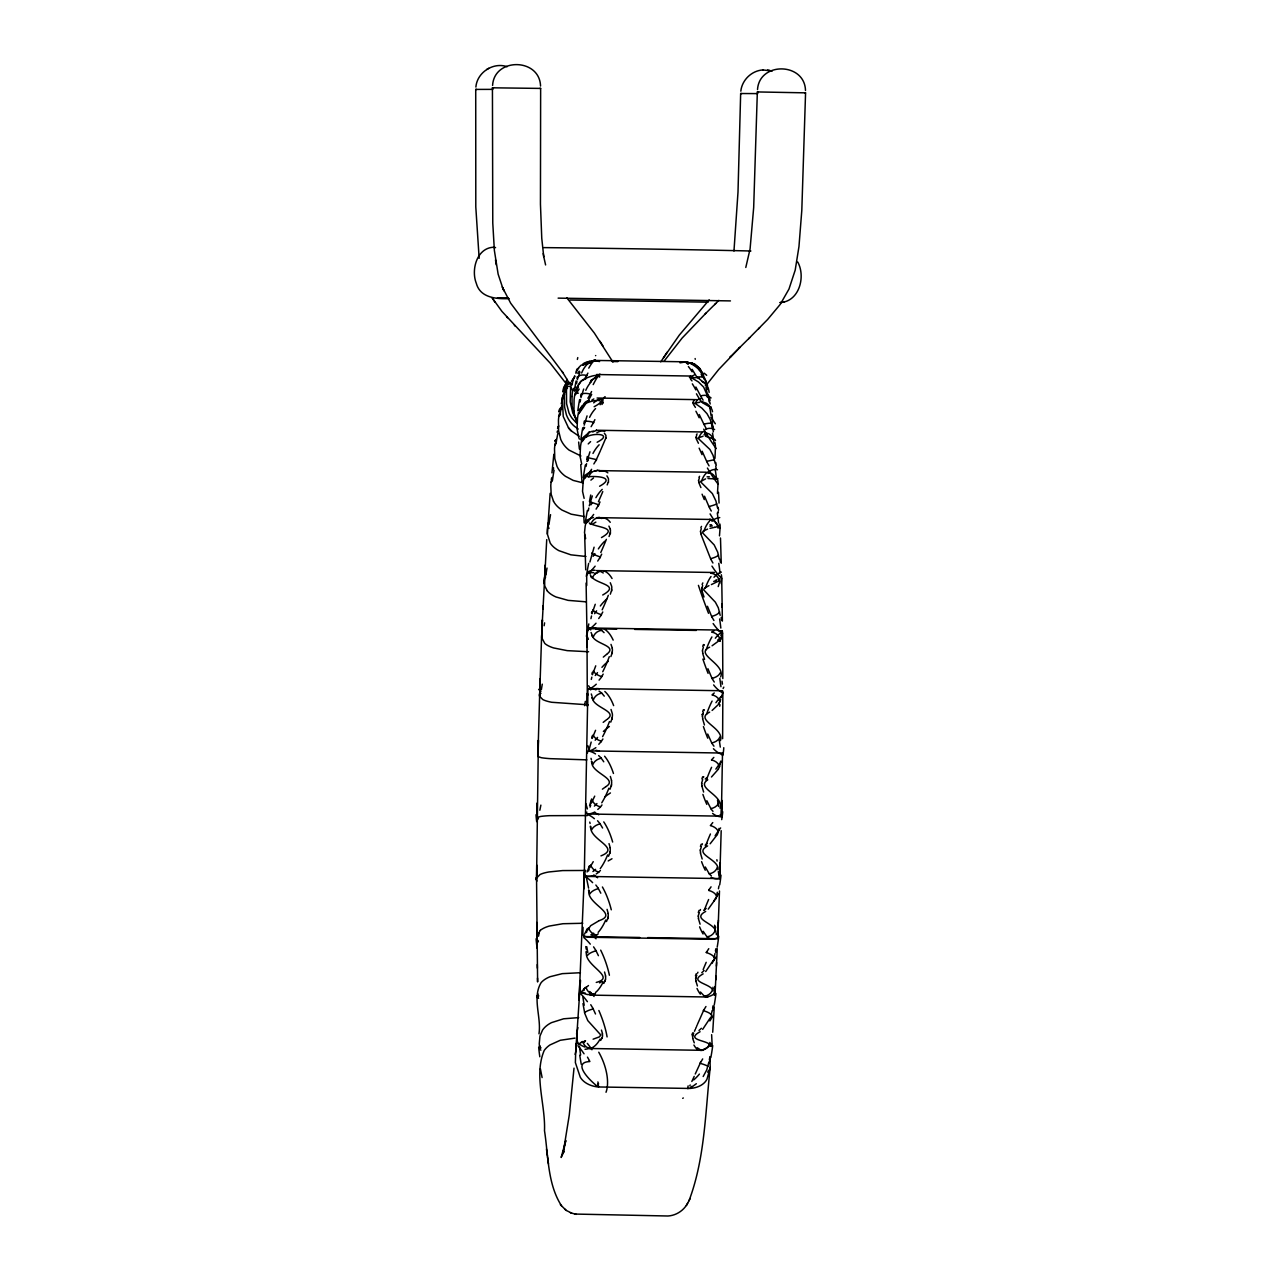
<?xml version="1.0" encoding="UTF-8"?>
<svg xmlns="http://www.w3.org/2000/svg" width="1280" height="1280" viewBox="0 0 1280 1280"><rect width="100%" height="100%" fill="white"/><g stroke="black" fill="none" stroke-linecap="round" stroke-linejoin="round"><path stroke-width="1.5" d="M544.208 581.008L544.832 586.144L547.312 590.912M589.104 688.592L722.528 690.752A87.84 21.056 0 0 1 722.848 691.952L722.624 738.704M492.848 89.376L475.728 89.408L475.792 206.912L479.152 258.32M721.568 815.568L721.728 800.288L721.52 815.808A87.84 6.272 1.2 0 1 721.184 816.16L587.744 814A86.368 6.16 1.2 0 1 586.544 813.504L585.84 812.784L586.928 812.144M543.248 253.552L543.744 256.8L541.76 238.256L540.448 204.192L540.64 88.416L492.432 87.808L492.768 223.024L494.368 250.416L498.128 274.128L502.672 287.824L510.688 303.216L562.896 372.688M586.832 759.856L550.176 758.656A27.952 2 1.2 0 1 541.28 757.696L538.08 756.624L538.384 740.288L536.56 879.088L537.6 981.952L537.52 978.048M587.52 752.944L587.52 751.424A86.368 7.36 0.6 0 1 588.736 750.88L722.176 753.04A87.84 7.488 0.6 0 1 722.496 753.472L721.376 815.216L720.176 814.608M757.776 93.6L740.656 93.52L738 192.096L733.968 251.04M748.64 338.704L767.616 319.488L780.24 304.368L788.976 289.056L795.2 270.128L798.96 246.592L801.808 210.32L805.568 92.848L757.344 91.936L753.68 207.488L750.08 248.944L745.792 267.472M719.984 877.072L720.288 862.528L719.936 877.44A87.84 19.872 1.8 0 1 719.584 878.576L586.144 876.416A86.368 19.536 1.8 0 1 584.96 874.88L584.304 872.608L585.424 870.56M721.184 830.672L719.84 875.536L718.656 873.712M647.712 937.6L717.408 938.72A87.84 32.976 2.4 0 0 717.792 936.848L719.488 890.96M541.728 638.144L542.4 619.904L541.648 637.52L544.8 643.472A27.952 10.496 2.4 0 0 553.584 647.936L567.2 650.64L588.592 651.744M714.72 995.136A87.84 45.28 3.1 0 0 715.136 992.576L717.248 948.688M717.856 936.224L717.424 932.464M542.224 623.152L546.736 539.6M544.32 583.6L545.184 565.072L544.96 569.408M715.216 991.712L714.848 986.544M718.272 922.912L717.728 933.696L718.432 920.24M542.864 609.28L543.056 605.76M715.728 979.952L715.936 976.144M716.416 966.08L716.608 962.56M575.904 1048.688L580.528 980.384M585.92 556.48L570.912 554.832L558.848 550.64A27.952 17.968 4 0 1 550.224 543.12L547.36 534.016L550.144 493.36M572.016 396.496L572.112 406.272L573.84 414.256A27.952 27.568 -21.6 0 0 576.704 420.016M714.272 1006.768L712.72 1032.24M575.952 1043.504L575.376 1062.608L580.256 1077.168A20.992 14.72 4.5 0 0 597.312 1086.88A12.64 8.864 4.5 0 0 599.12 1086.976L689.008 1088.432A12.512 8.976 4.8 0 0 690.784 1088.368A20.976 14.704 4.5 0 0 706.96 1079.216L710.208 1067.552L709.936 1056.592M712.368 428.336L712.416 419.04A87.84 81.232 -7.9 0 0 711.968 414.416M710.208 1067.552C705.296 1112.064 704.992 1158.496 688.976 1200.8M574.016 1068.128L569.296 1114.896L563.2 1152.816L565.824 1140.48L561.152 1157.488L563.904 1151.552L562.816 1153.584M551.952 472.864L553.84 454.288M588.256 704.832L551.632 702.272A27.952 6.32 1.8 0 1 542.768 699.536L539.632 696.304L540.112 678.784L537.904 756.144M714.96 458.368L715.472 447.008A87.84 75.072 -5 0 0 715.056 442.736M475.888 87.056C477.056 72.432 493.28 61.856 507.12 66.704M492.592 85.44C494.192 57.312 539.648 57.872 540.544 86.048M740.832 91.168C741.952 80.016 751.728 70.608 762.928 69.936M757.52 89.568C759.312 61.44 804.768 62.304 805.488 90.48M575.12 1054.416L576.336 1049.472M583.328 429.856L583.808 427.216M580.128 402.016L580.576 399.568M715.84 948.816L715.44 950.992M586.064 466.432L586.576 463.664M713.04 1005.824L712.624 1008.096M576.544 383.616L576.976 381.392M717.456 493.504L718.064 483.344A87.84 67.056 -3.3 0 0 717.68 479.536M586.976 461.488L589.952 451.808M588.272 510.848L588.816 508.032M717.312 892.24L716.528 896.064A8.784 4.672 16.9 0 0 708.688 890.432A26.864 21.44 65.9 0 1 709.04 889.536M709.792 1057.456L709.36 1059.744M584.192 425.152L587.056 415.888M719.056 828.384L718.32 831.952A32.896 25.984 18.4 0 1 717.312 834.48M714.976 953.504L714.16 957.488A8.784 3.504 16.2 0 0 706.352 952.624M589.248 505.792L592.32 495.936M580.944 397.664L583.712 389.04M712.128 1010.656L711.264 1014.72A8.784 2.256 16 0 0 703.504 1010.72L697.472 1024.288M589.904 562.016L594.096 547.184M553.264 469.552L553.6 467.888M720.192 763.52L720.672 761.136M720.144 763.744L719.504 766.736A32.896 22.656 15.1 0 1 718.24 768.784M708.832 1062.304L706.72 1069.968L703.168 1076.528M577.312 379.712L579.984 371.952M702.608 715.184L703.344 712.528M591.984 613.76L595.248 604.272M590.928 618.656L591.52 615.968M701.968 587.872L702.656 585.568M557.152 432.336L557.456 431.008M720.672 699.216L720.016 702.016A8.784 7.424 24.5 0 0 712.016 694.944A26.864 15.904 42.3 0 1 712.448 694.48L714.272 692.976M612.368 651.856L612.128 652.816M611.744 589.648L611.504 590.576M612.304 717.328L612.064 718.32M719.472 535.856L720.144 527.168A87.84 57.408 -2.2 0 0 719.792 523.904M721.184 583.552L721.664 577.392A87.84 46.336 -1.3 0 0 721.328 574.752M721.04 697.552L721.28 696.512M700.528 849.504L701.328 846.752M610.448 532.272L610.224 533.12M611.568 784.48L611.312 785.472M592.4 674.768L595.744 665.824M591.84 677.12L591.296 679.408M561.248 403.824L561.872 401.344M698.528 915.168L699.36 912.464M558.256 427.616L558.704 425.84M610.16 851.648L609.888 852.624M720.384 637.568L719.872 639.376A8.784 8 31.5 0 0 711.808 632.176A26.864 13.152 38.1 0 1 712.304 631.904M592.144 738.48L595.568 730.304M695.936 977.664L696.8 975.088M608.128 917.184L607.84 918.112M720.848 635.744L722.24 630.832L718.256 630.768M591.184 742.064L588.992 749.968M565.408 384.672L566.048 382.432M564.432 388.272L564.8 387.088M562.384 399.44L563.84 394.832M591.312 803.12L594.72 796.128M692.832 1035.456L693.712 1033.072M605.504 979.456L605.232 980.32M611.92 653.536L610.88 656.592M611.312 591.264L610.304 594.192M611.84 719.056L610.768 722.144M590.72 805.072L590.064 807.12M719.664 578.64L719.072 580.368A8.784 8.4 45.5 0 0 710.928 573.2M611.088 786.208L609.984 789.264M610.032 533.76L609.056 536.512M702.672 779.552L701.904 782.288A9.728 9.232 89.9 0 0 701.584 783.472M609.664 853.344L608.528 856.272M703.344 647.328L702.624 649.84A9.728 8.752 47 0 0 702.352 650.944M608.112 482.448L607.168 484.928M589.712 867.744L593.232 861.68M703.36 777.6L703.712 776.64M702.032 844.768L702.4 843.792M607.616 918.784L606.448 921.536M704.016 710.656L704.352 709.744M589.168 869.232L588.496 870.96M700.08 910.496L700.448 909.52M605.616 438.576L600.736 449.936M703.984 645.584L704.32 644.752M710.24 1017.92L702.672 1029.36M565.088 386.256L566.416 383.6M573.072 379.664L574.736 375.728M577.936 1027.648L576.64 1033.52L577.104 1039.968A86.368 55.52 4 0 0 578.16 1044.272A47.888 9.36 -76.8 0 0 580.72 1042.544M697.536 973.184L697.92 972.24M713.152 960.56L705.712 971.536M701.296 528.752L700.624 530.8A9.728 7.408 29.1 0 0 700.4 531.696M604.976 980.944L603.808 983.44M602.096 1037.728L602.384 1036.96A8.992 6.944 29.2 0 0 602.288 1033.808M715.552 898.912L708.224 909.168M697.104 1025.152L696.544 1026.448M600.432 450.656L596.368 459.568L587.76 457.664M696.176 1027.312L695.616 1028.608M694.464 1031.28L695.248 1029.472M587.568 930.096L590.736 925.648L598.88 920.816M689.792 1085.824L690.192 1084.976M695.264 1073.984L700.176 1063.312A8.784 0.944 16.1 0 1 707.936 1066.336M694.208 1076.368L691.84 1081.488M717.392 834.512L710.16 843.776M602.576 403.264L601.984 404.496M718.208 525.328L717.68 526.384A8.784 8.576 74.5 0 0 709.424 519.488M600.016 501.968L598.64 504.784L590.064 501.84M699.312 478.288L698.672 480.016A9.728 6.432 24.5 0 0 698.448 480.784M594.896 419.648L593.568 422.352A8.784 2.112 16 0 0 584.928 421.552M586.96 931.456L586.416 932.544M601.84 1038.272L600.64 1040.464M565.616 385.072L565.664 384.976A8.784 7.344 23.9 0 1 566.464 383.408M601.712 554.144L600.304 556.896A8.784 1.84 17.6 0 1 591.792 552.976M591.584 391.536L590.288 394.08A8.784 3.36 16.2 0 0 581.632 394.4M583.056 927.376L582.832 934.048A86.368 32.432 2.4 0 0 583.984 936.56L639.744 937.472M575.888 373.344L576.8 371.68M718.592 768.944L711.472 776.992M577.408 387.024L578.08 385.824M602.784 612L601.344 614.64A8.784 3.104 18.9 0 1 592.88 609.824M593.088 423.28L591.104 426.688M595.888 460.512L593.856 463.936M700.656 1062.368L702.688 1058.928M575.024 1214.064L667.936 1216C676.112 1215.552 683.904 1210.48 687.632 1203.2M587.904 373.104L586.64 375.44A8.784 4.544 16.8 0 0 577.968 376.848M703.968 1009.792L705.952 1006.512M686.4 1205.52L690.192 1198.512M598.144 505.728L596.08 509.12M589.84 394.96L587.872 398.24M603.184 674.112L601.728 676.56A26.592 22.992 61.4 0 1 601.296 677.424L599.072 680.128M706.816 951.744L708.768 948.672M721.184 639.136L722.576 632.768A87.84 34.112 -0.6 0 0 722.24 630.832M585.264 988.272L588.48 985.536M599.808 557.808L597.712 561.072M586.192 376.256L584.256 379.328M696.736 435.408L696.112 436.784A9.728 5.312 21.4 0 0 695.92 437.408M709.152 889.632L711.056 886.848M719.136 703.808L712.112 710.448M600.848 615.504L598.72 618.544M602.928 738.96L601.44 741.168A26.592 21.696 50.5 0 1 600.96 741.904M722.08 695.12L722.896 692.352M660.72 361.84L679.328 335.088L709.2 299.856M663.408 357.84L667.232 352.112M584.352 989.776L583.664 990.736M578.64 384.976C580.352 376.656 609.712 370.8 590.704 380.496M576.416 422.88L572.208 418.4A27.632 27.456 38.3 0 1 568.992 412.88L566.576 403.744L566.464 390.608A86.368 85.888 37.5 0 1 567.328 383.984L568.88 381.824M601.984 804.944L600.496 806.848A8.784 6.288 27.5 0 1 592.24 800.144M663.984 361.296L682.112 338.08L706.064 313.056M580.912 407.68L581.584 406.88M706.944 384.288L718.656 369.552L740.016 347.232L729.936 357.344L731.008 356.288M600.928 741.872L598.768 744.272M693.648 401.184L693.04 402.176A9.728 4.048 19.2 0 0 692.88 402.64M719.008 640.72L712.08 645.776M581.824 1042.576L585.328 1040.8M712.768 822.576L710.88 824.976A26.864 20.096 55.8 0 0 710.352 825.6A8.784 5.744 18.3 0 1 718.32 831.952M600.416 870.432L598.912 872A8.784 7.072 33.2 0 1 590.72 864.96M714.72 304.512L718.864 300.368M758.56 328.8L759.584 327.792M704.992 314.112L715.76 303.472M738.96 348.288L749.696 337.664M582.208 406.32C586.24 399.936 612.56 396.96 594.144 406.72M716.144 478.448L715.632 478.928A8.784 8.56 -65.3 0 0 707.296 472.368M601.472 537.568C619.536 527.344 596.528 527.712 589.92 523.264M713.84 757.408L711.984 759.392A26.864 18.224 48.1 0 0 711.504 759.936M599.6 486.24C615.952 477.312 597.424 475.952 588.416 476.688M540.304 930.4L537.056 935.808L536.784 922.448M602.72 594.992C621.12 584.688 596.816 584.48 591.376 576.592M721.456 754.72L722.544 753.616M597.136 442.256C613.808 433.68 593.568 432.544 586.288 437.008A8.784 8.032 54.5 0 1 594.336 431.2L596.992 430.384M603.296 657.104L607.056 653.984M598.24 933.824L596.736 935.008A8.784 7.664 42.2 0 1 588.608 927.808M703.136 973.888C687.36 982.496 711.568 983.312 713.2 990.992M700.08 1031.728C685.088 1040.016 706.048 1040.048 710.048 1044.736M705.68 911.424C690.4 919.568 715.792 922.944 715.856 932.208M603.184 722.368L606.592 719.696M696.352 1083.712L692.288 1086.736M707.648 845.904C692.176 854.24 719.696 859.008 718 869.856M597.792 809.44L599.968 807.456A26.592 19.888 42.9 0 0 600.512 806.864M607.456 653.68C617.68 645.296 593.056 643.968 592.208 635.04M718.224 581.248L711.376 584.592M607.184 719.248C618.976 711.152 591.632 707.392 592.384 697.184M707.792 779.808C694.736 788.128 724.208 795.008 719.968 808.096M602.4 789.168L605.824 786.704M606.032 786.56C618.88 778.576 589.968 772.8 591.904 761.488M712.224 631.84L714.032 630.848M586.88 364.24L593.856 360.8L585.616 362.432M709.648 712.128C693.536 720.032 724.768 727.808 720.432 740.608M584 437.616L584.688 437.248A38.224 9.344 87.9 0 1 585.232 437.088L586.112 437.024M591.936 400.016L593.84 398.944M600.96 855.872C621.76 847.76 588.8 839.776 590.768 826.368M680 362.848L686.224 361.824L593.52 360.4M582.976 363.84L584.704 362.88M596.192 873.984L598.384 872.464A26.592 17.6 37.8 0 0 598.88 871.968M486.704 69.488L488.736 68.304M596.192 935.344L594 936.352M709.632 647.184C693.84 654.4 725.824 663.84 720.688 676.896M595.504 993.552L594 994.32A8.784 8.08 56.4 0 1 585.952 987.136M599.36 920.576C619.488 913.696 585.664 903.632 589.008 890.224M592.72 431.968L593.808 431.456M596.592 1085.68C590.24 1080.752 571.296 1062.272 589.888 1061.536A26.592 23.248 71.7 0 0 589.28 1060.672M708.944 585.664L704.496 588.144L703.648 589.856L715.376 602.192L718.32 607.792L720.192 615.328M494.704 247.232C477.152 246.912 470.784 269.456 476.304 283.312C480.24 298.064 496.672 299.072 509.216 298.64M596.256 982.432C617.44 977.008 582.544 965.04 586.688 951.488M711.344 573.024L713.152 572.576M707.584 529.104L703.328 530.976L702.336 532.608L714.176 544.912L717.712 552.208L719.216 559.104M594.288 471.264L596.48 470.688M593.472 994.512L591.28 994.992M779.904 302.544C799.152 301.968 805.952 276.768 797.728 262.016M716.8 526.832L714.656 527.328M592.304 1048.16L590.784 1048.464A8.784 8.272 78.2 0 1 582.8 1041.488M593.104 1039.184L599.344 1036.896L600.816 1035.008L587.808 1020.64L584.752 1013.376L582.976 1003.584M710 528.368L714.464 527.36M705.584 478.88L700.384 481.616L712.368 493.584L715.952 501.024L717.536 507.936M567.008 383.184L570.528 382.864M497.392 297.968L507.904 297.776M780.448 302.512L784.048 302M805.52 92.864L804.64 92.864M703.12 1050.336L588.08 1048.464M708 478.528L715.52 478.944M596.416 517.696L598.608 517.664M703.024 436.256L697.808 438.032L709.952 449.488L713.072 455.424L715.28 463.632M685.616 361.968L694.432 364.08M574.928 1038.128L560.24 1040.288L549.968 1044.944A27.632 19.632 -2.7 0 0 544.224 1050.432C533.6 1075.36 545.6 1104.48 544.496 1130.72C548.416 1155.728 547.36 1183.92 561.552 1205.856M714.464 459.712L706.656 461.344L702.16 451.232M590.256 1048.512L589.36 1048.544M709.84 519.456L711.616 519.568M762.88 69.936L772.192 71.04M540.608 88.416L539.728 88.432M578.688 1017.616L563.616 1018.8L551.44 1022.656A27.952 18.256 -2.2 0 0 542.576 1030.032L539.984 1035.984L539.264 1043.568A86.368 56.448 -2.2 0 0 539.68 1047.936M706.16 472.208L597.008 470.592A8.784 8.272 75.4 0 0 588.88 476.912M580.448 972.72L562.256 973.648L550.048 976.72A27.952 14.736 -1.3 0 0 541.136 982.64C531.92 997.696 541.568 1017.36 538.976 1033.824M582.752 923.264L562.896 923.728L549.216 926.08A27.952 10.848 -0.6 0 0 540.288 930.384M558.128 298.128L730.448 300.912M708.112 302.176L569.92 300.016M585.648 870.464L562.656 870.576L548.96 871.952A27.952 6.704 0 0 0 540.016 874.56L536.784 877.888L536.736 865.04L536.576 879.488A86.368 20.704 0 0 0 536.944 881.088M587.536 815.552L549.28 815.68A27.952 2.384 0.6 0 0 540.352 816.512L537.28 817.52L537.248 802.896L536.928 818.224A86.368 7.36 0.6 0 0 537.296 818.8M612.016 361.504L617.904 361.6M596.512 374.528L691.824 376.064M567.328 383.984L570.672 384.048M578.4 393.168L575.072 393.104A86.368 83.952 -14.2 0 0 574.08 399.584L573.92 412.416L576.832 422.784M597.088 398.032L697.088 399.648M598.08 430.272L701.824 431.952M597.696 517.632L710.56 519.456M596.304 570.592L714.496 572.496M593.872 572.688L587.888 572.592A86.368 45.552 -1.3 0 0 586.688 576.096L586.736 585.472M594 628.048L718.016 630.048M616.688 629.12L588.816 628.672A86.368 33.552 -0.6 0 0 587.584 631.248L586.896 635.744L588.384 639.328M634.624 629.408L696.352 630.416M589.152 937.264L713.168 939.264M585.28 993.056L581.296 992.992A86.368 44.528 3.1 0 1 580.192 989.52L579.84 982.704L579.056 1000.256L584.464 871.888L584.016 888.784L587.872 690.176A86.368 20.704 0 0 1 589.104 688.592M589.632 995.104L707.824 997.008M493.456 87.84L492.432 87.808M598.528 470.464L599.648 470.56M758.384 91.968L757.424 91.936M586.272 601.856L568.128 600.368L556.016 596.976A27.952 14.4 3.1 0 1 547.296 590.912M593.744 360.416L595.328 360.48A8.992 1.584 -19.1 0 1 594.656 361.28M476.768 89.488L475.808 89.424M741.68 93.616L740.656 93.52M767.504 70.016L769.904 70.416M699.936 402.24L694.752 403.152L701.952 408.192L707.024 413.712L710.192 419.456L712.48 427.28M705.424 436.256L712.176 438.384M494.608 247.52L493.632 247.408L495.568 247.648M584.416 516.528L571.2 514.192L562.016 510.08A27.952 21.072 5.1 0 1 553.488 501.264M594.416 360.48L599.568 361.552M597.936 570.72L600.112 571.216M583.248 482.944L573.184 480.4L565.44 476.288A27.952 23.68 6.7 0 1 557.024 466.416L554.8 458.592L554.512 448.736A86.368 73.184 6.7 0 1 555.184 443.104M713.312 439.12L713.536 439.168A38.56 4.656 -86 0 1 713.84 439.168M696.416 377.712L691.216 377.616L698.512 382L703.632 387.104L709.232 399.792M587.296 476.192L586.688 476.112A47.888 10.816 82.4 0 0 584.432 478.272M713.12 439.088L713.072 439.072A8.784 8.336 -39.9 0 0 704.624 432.992L705.616 433.616M686.768 361.888C695.072 364.752 703.872 372.08 705.6 381.84M702.336 402.64L709.088 406.544M560.368 1204.64L566.144 1210.384L571.6 1213.072M570.384 1212.752L576.256 1214.384M707.712 472.48L709.488 473.136M597.696 374.736L599.2 375.504M580.944 456L569.056 450.096A27.952 25.696 9.4 0 1 560.736 439.392L558.608 430.912L558.448 420.224A86.368 79.408 9.4 0 1 559.168 414.096M598.832 629.008L600.992 630.048A26.592 14.784 -34.2 0 1 601.6 630.32L604.08 632.672M698.8 378.464L705.568 384.064M704.848 996.368L706.48 996.864A44.176 20.24 -73.6 0 0 714.768 993.52M601.76 518.48L599.136 517.712A8.784 8.288 -78.6 0 0 590.928 524.416M709.216 938.24L707.424 937.136A26.944 13.536 -38.7 0 1 706.976 936.816L703.152 931.28M694.256 364L691.216 362.816A12.704 5.488 31.4 0 1 692.576 363.536M692.576 363.456L699.696 368.784L703.328 375.408M579.04 436.192L571.6 431.152A28.08 27.264 13.7 0 1 568.48 427.776L563.232 416.48L562.464 400.688A86.368 83.68 15.3 0 1 563.264 394.24M599.072 691.136L601.216 692.688A26.592 17.44 -37.7 0 1 601.76 693.136L604.256 696.144M578.24 429.072L574.592 426.416A27.952 27.52 21.7 0 1 566.448 414.96L564.576 406.992L564.368 395.808A81.52 80.272 21.7 0 1 564.768 391.536A4.192 4.128 21.7 0 1 567.504 388.176M705.92 433.808L706.816 434.448M601.232 399.216L602.72 400.624A8.992 4.08 -20.1 0 1 602.608 402.4M686.192 362.752L688.144 364.4M603.248 572.976L600.64 571.424A8.784 8.096 -56.2 0 0 592.368 578.336M711.392 875.872L709.616 874.272A26.944 16.16 -43.2 0 1 709.216 873.76L705.296 866.976M598.64 755.584L600.752 757.6A26.592 19.68 -43 0 1 601.248 758.208L603.76 761.792M712.992 811.328L711.2 809.248A26.944 18.368 -49.3 0 1 710.848 808.576L706.832 800.688M564.944 1209.168L566.144 1210.384M597.552 820.752L599.648 823.2A26.592 21.456 -50.6 0 1 600.096 823.936M495.04 302.336L492.176 297.856L501.904 311.36L550.32 363.28L565.168 382.384M604.336 433.2L605.808 435.2A8.992 5.2 -21.6 0 1 605.728 437.472M588.192 694.784L587.264 693.328L587.344 706.208L586.992 636.368M506.544 316.704L507.488 317.728M514.32 325.136L515.312 326.208M697.248 1047.744L701.072 1050.256A8.784 8.576 -69.3 0 0 709.504 1043.52M690.512 379.104L691.984 380.912M595.856 885.04L597.92 887.84M713.968 746.176L712.16 743.68A26.944 20.096 -57.4 0 1 711.824 742.88M566.72 297.68L594.336 333.04L612.944 362.048M590.208 574.768L590.848 575.712M593.568 946.864L595.584 949.952M714.272 682.032L712.448 679.168M606.912 475.856L608.352 478.416A8.992 6.192 -24 0 1 608.288 481.136M700.448 992.032L704.288 996.096A8.784 8.368 -41.9 0 0 712.656 989.184M692.128 369.312L696.928 377.216A8.784 4.256 -19 0 1 704.672 378.896M707.376 393.552L708.496 395.264A87.84 85.392 -14.2 0 1 708.992 400.128L709.088 401.76M590.752 1004.704L592.736 1008.016M710.432 408.464L709.904 407.696A8.784 7.904 -27.9 0 0 702.144 402.272M599.888 341.104L602.912 345.856M713.936 620.464L712.08 617.312M694.288 405.568L693.216 403.776M694.464 405.872L695.424 407.424M703.088 400.16L701.072 396.768M562.144 371.504L568 381.056M587.472 1057.136L589.424 1060.576M712.928 562.992L711.04 559.616M706.304 428.608L704.32 425.088M711.296 511.04L709.376 507.536M709.072 465.872L707.12 462.32M608.912 526.112L610.32 529.168M695.872 386.992L700.576 395.872A8.784 3.072 -17 0 1 708.336 396.448M602.592 828.016L600.144 823.904A8.784 5.44 -22 0 0 591.616 829.904M698.432 443.264L696.272 438.864M553.504 501.264L551.168 494.304L550.784 485.536A86.368 65.152 5.1 0 1 551.392 480.512M591.072 632.496L591.696 633.84M699.248 414.528L703.856 424.144A8.784 1.808 -15.7 0 1 711.632 423.6M600.8 893.184L598.4 888.64A8.784 4.384 -19.2 0 0 589.824 894.016M610.288 582.752L611.648 586.224A8.992 7.728 -34.3 0 1 611.568 589.648M694.272 1042.832L692.656 1038.352M700.896 487.568L698.784 482.528M598.416 955.68L596.064 950.832A8.784 3.216 -17.2 0 0 587.456 955.44M502.672 287.824L503.968 290.816L502.288 286.96M595.504 1013.984L593.216 1008.944A8.784 1.952 -15.8 0 0 584.56 1012.672M610.992 644.384L612.32 648.192M704.528 496.192L708.928 506.56A8.784 0.832 -14.3 0 0 716.768 503.888M697.424 985.952L695.792 980.848M707.712 734.048L711.728 742.944A8.784 5.648 -16.3 0 0 719.824 736.992M584.128 498.352L582.544 491.328L583.104 482.448A86.368 65.936 -3.3 0 1 584.256 477.376M707.92 668.72L712.016 678.352A8.784 4.576 -15 0 0 720.032 673.024M707.44 606.288L711.632 616.416A8.784 3.392 -14.3 0 0 719.584 611.872M611.024 709.472L612.288 713.52A8.992 8.512 -63.6 0 1 612.176 717.312M704 596.976L702.016 591.04M700.096 924.176L698.4 918.576M591.28 693.984L591.888 695.712M597.872 1081.936L598.576 1084M581.68 464.064L580.048 456.192L580.528 446.272A86.368 73.808 -5 0 1 581.632 440.576M585.632 538.64L584.512 532.624L585.184 526.096A86.368 56.448 -2.2 0 1 586.368 521.744M610.352 776.432L611.584 780.608M704.56 659.408L702.64 653.232M702.176 859.008L700.432 853.04M706.928 387.072L706.4 385.68A8.784 7.28 -21.7 0 0 702 381.472M704.432 724.976L702.576 718.72M703.632 792.048L701.84 785.872M601.456 1030.096L602.544 1033.808M609.024 843.6L610.224 847.824M607.072 909.344L608.224 913.488M604.528 972.016L605.648 976M542.096 1077.568L540.384 1068.768M591.008 758.32L591.424 759.76M707.232 388.064L707.488 389.072M545.6 264.944L543.664 256.32M700.72 533.664L710.592 558.688A8.784 2.128 -14.1 0 0 718.496 555.024M706.144 383.776L706.608 385.6M703.104 375.52L700.128 368.896L694.592 364.176L699.472 368.08L702.56 373.552A8.784 6.48 -18.2 0 0 699.376 370.432M589.76 822.096L590.096 823.488M716.432 934.704L716.176 933.6M709.76 401.984L710.192 404M703.952 377.808L704.304 379.568M586.144 876.416L588.592 888.128M712.976 429.664L713.392 431.824M711.632 1034.672L712.048 1043.232A87.84 56.464 4 0 1 711.584 1046.432M581.232 1064.288L579.728 1055.216M718.32 871.568L719.584 878.576M585.776 946.576L586.272 949.28M715.744 466.128L716.144 468.4M718.128 511.376L718.352 512.816M495.472 259.872L496.24 264.864M546.464 1149.056L547.424 1156.016M547.504 1156.832L548.48 1163.952M578.656 442.048L579.376 449.072M573.776 410.88L573.92 412.416M580.736 464.656L582 482.208M547.36 534.016L547.328 529.696A86.368 55.52 4 0 1 547.888 525.408M718.528 492.288L719.072 503.072M583.136 501.632L584.128 522.8M720.48 538.016L721.248 563.264M584.656 534.72L585.728 569.84M562.224 407.2L562.272 408.8M722.112 603.664L722.384 621.088M587.216 647.216L586.112 583.056M537.28 964.544L537.36 968.176M722.176 607.296L721.712 578.272M722.608 633.424L722.816 678.56M536.848 925.232L536.848 938.416A86.368 33.552 -0.6 0 0 537.216 941.008M564.768 391.552A398.144 24.992 -89.1 0 1 572.608 390.8A4.192 4.144 -21.6 0 1 576.864 387.2M572 396.496A79.856 78.8 -21.6 0 1 572.624 390.8M707.184 394.384A81.52 80.448 -21.6 0 1 707.344 397.248M576.8 419.28A27.616 27.488 -46.2 0 1 572.672 412.528L570.192 401.808L570.56 388.56A87.84 87.44 -40.3 0 1 571.296 383.616A23.456 1.264 5 0 1 569.312 382.912M715.344 423.776A44.176 4.512 57.9 0 1 710.816 417.12M700.896 401.408A44.176 4.512 57.9 0 1 696.432 393.792M709.44 405.648A48.256 12.704 86.2 0 1 711.008 415.408M711.232 408.32A48.256 7.568 -81.8 0 1 712.544 411.728M707.808 396.016A44.176 17.728 75.5 0 1 711.056 397.936M701.36 396.72A26.944 17.04 47.1 0 1 700.88 395.824M707.2 384.144A32.896 15.152 7.7 0 1 707.472 385.792M706.976 385.952A38.56 4.944 -89.4 0 1 707.296 386.736M707.84 386.928A48.256 8.384 -83.8 0 1 709.152 392.352M703.952 373.088A44.176 15.792 71.4 0 1 706.688 375.328M705.952 387.44A48.256 13.184 88.1 0 1 707.616 396.656M709.52 398.304A38.608 8.432 84.3 0 1 710.096 400.576M696.704 377.12A30.208 21.136 -55 0 1 699.008 378.128M575.136 390.944A44.928 10.384 -55.7 0 1 578.432 387.04M575.52 394.704A47.888 13.072 87.8 0 1 577.664 388.368M574.4 391.008A47.888 8.912 -87.6 0 1 576.112 380.992M579.184 389.104A44.928 8.08 -54.4 0 1 575.936 393.744M580.608 396.112A38.24 3.504 -82.5 0 1 581.04 394.08M577.808 410.72A47.888 8.576 -85.4 0 1 579.632 399.568M586.256 402.88A44.928 11.936 -55.6 0 1 579.056 413.328M578.608 410.272A44.928 14.032 -57.3 0 1 585.024 403.856M578.912 413.744A47.888 12.56 85.8 0 1 581.088 408.704M578.544 412.256A86.368 79.872 -7.9 0 0 577.488 418.416L577.088 429.152L578.8 437.664A27.952 25.84 -7.9 0 0 579.376 439.12M578.032 385.184A38.224 9.6 -88.6 0 1 578.608 384.416M579.68 383.648A8.784 6.992 32.5 0 1 585.648 379.216M585.792 390.32A31.104 26.448 86.3 0 1 591.504 381.536M692.336 383.856A36.384 8.4 70.5 0 1 695.824 389.92M690.432 378.256A8.64 2.192 21.7 0 1 689.744 377.44M689.424 377.328A9.728 2.688 17.6 0 1 689.664 377.072L690.112 376.464A33.488 9.68 68.8 0 1 690.736 376.384M691.456 377.904A36.368 10.432 80.5 0 1 694.144 375.072M590.064 382.368A36.4 12.56 -69.6 0 1 597.312 376.288M599.376 375.456A8.992 2.864 -19.4 0 1 598.976 376.768M599.792 376.672A22.848 4.08 -38 0 1 599.664 376.944M593.184 384.608A36.32 4.368 -68.7 0 1 599.904 374.048M590.56 394.128A26.592 19.168 -39.1 0 1 590.096 395.024M591.68 394.448A43.504 4.32 -59.4 0 1 588.24 400.656M716.176 448.592A44.176 8.176 59.6 0 1 703.728 429.168M712.528 433.136A48.256 11.984 84.4 0 1 714.016 443.216M714.16 439.328A48.256 6.496 -79.9 0 1 715.504 440.592M705.6 429.456A44.176 19.168 80.1 0 1 714.624 429.568M704.576 425.008A26.944 19.072 53.9 0 1 704.112 424.064M710.976 406.752A32.896 10.432 7.8 0 1 710.912 407.84M710.464 407.888A38.56 4.88 -87.7 0 1 710.784 408.256M712.848 425.888A38.608 7.68 83 0 1 713.392 428.432M700.496 401.232A30.208 18.96 -48.1 0 1 702.816 401.904M583.888 423.44A38.24 2.752 -81.2 0 1 584.368 421.024M580.784 439.792A47.888 7.952 -83.2 0 1 582.752 427.776M589.104 431.84A44.928 15.552 -57.4 0 1 581.984 441.776A47.888 11.792 84 0 1 584.096 438.208M581.696 438.832A44.928 17.392 -59.6 0 1 588.464 433.248M581.568 406.48A38.224 9.568 89.7 0 1 582.128 406.08M583.184 405.648A8.784 7.6 40.9 0 1 589.216 400.512M589.6 417.36A31.104 26.32 -78.7 0 1 595.552 408.544M695.92 411.232A36.384 6.4 69.3 0 1 699.168 417.76M693.696 403.856A8.64 3.392 23.5 0 1 693.136 402.72M693.488 400.752A33.488 11.44 72.1 0 1 694.112 400.352M695.312 403.328A36.368 11.264 83.8 0 1 700.752 398.64M593.664 402.864A36.4 14.224 -72.4 0 1 601.312 398.928M603.168 402.624A22.848 6.768 -38.9 0 1 603.008 403.008M600.112 404.736A36.32 2.336 -67.4 0 1 605.152 396.752M593.792 422.432A26.592 21.152 -45.8 0 1 593.312 423.36M584.624 427.504A43.504 0.896 -58.3 0 1 584.208 428.176M718.272 484.336A44.176 11.568 61.9 0 1 707.424 468.064M715.168 469.232A48.256 11.04 82.8 0 1 716.56 479.376A48.256 5.184 -78.2 0 1 717.904 478.464M709.168 471.616A44.176 20.064 85 0 1 717.52 469.744M707.344 462.208A26.944 20.608 62.8 0 1 706.88 461.248M713.232 438.576A32.896 5.472 8.1 0 1 712.432 438.944M715.728 462.496A38.608 6.8 81.9 0 1 716.24 465.248M703.936 434.768A30.208 16.304 -42.8 0 1 706.272 435.088M588.224 443.936A43.504 15.808 -58.6 0 1 590.592 441.632M596.304 429.952A26.592 1.52 -29.7 0 1 596.672 429.808M586.72 459.504A38.24 1.888 -80.1 0 1 587.312 456.464M583.28 477.6A47.888 7.072 -81.2 0 1 585.36 464.992M591.616 469.312A44.928 18.848 -60.1 0 1 584.496 478.592M584.32 475.904A44.928 20.384 -62.8 0 1 591.472 471.392M592.976 453.44A31.104 25.504 -65.1 0 1 599.136 444.784M699.136 448.16A36.384 4.288 68.7 0 1 702.016 454.64M696.624 438.912A8.64 4.496 25.9 0 1 696.176 437.488M696.464 434.672A33.488 12.848 76.1 0 1 697.104 433.936M698.672 438.016A36.368 11.76 87.4 0 1 704.528 431.232M596.864 432.784A36.4 15.568 -75.7 0 1 604.848 431.392M606.144 437.936A22.848 9.312 -40.5 0 1 605.968 438.416M596.56 459.648A26.592 22.624 -55.5 0 1 596.08 460.592M588.464 459.792A43.504 2.624 -57.9 0 1 587.664 461.056M720.144 527.984A44.176 14.624 65 0 1 710.08 513.888M717.28 513.008A48.256 9.904 81.4 0 1 718.592 523.024M718.048 528.16A48.256 3.68 -76.9 0 1 719.568 524.992M711.952 521.264A44.176 20.416 -89.8 0 1 719.76 517.632M709.568 507.408A26.944 21.616 73.8 0 1 709.12 506.448M716.08 479.2A38.56 4.24 -84.4 0 1 716.416 478.72M718.096 507.28A38.608 5.808 80.9 0 1 718.592 510.176M707.056 476.848A30.208 13.232 -38.9 0 1 709.392 476.816M590.896 480.128A43.504 18.848 -61.5 0 1 593.504 478.048M597.168 470.208A26.592 5.088 -29.8 0 1 597.664 470.144M589.44 501.536A38.24 0.896 -79.2 0 1 590.736 495.008M585.152 523.36A47.888 5.936 -79.5 0 1 587.392 510.432M593.664 514.432A44.928 21.728 -63.6 0 1 586.544 522.88M586.432 520.56A44.928 22.944 -66.7 0 1 593.504 517.52M586.432 522.112A47.888 9.648 81.1 0 1 588.624 521.552M587.312 476.368A38.224 8.96 86.3 0 1 587.856 476.672M595.904 497.664A31.104 24.064 -54.2 0 1 602.192 489.376M702.08 494.192A36.384 2.128 68.5 0 1 704.288 499.584M699.088 482.544A8.64 5.472 29.3 0 1 698.704 480.848M698.944 477.36A33.488 13.904 80.5 0 1 699.6 476.304M701.472 481.152A36.368 11.92 -88.9 0 1 707.296 472.4M708.304 473.072A26.864 3.184 31.4 0 1 708.768 473.232M599.6 471.408A36.4 16.592 -79.5 0 1 607.84 472.864M608.608 481.76A22.848 11.664 -43.1 0 1 608.432 482.336M602.784 491.616A36.32 2.016 -66.2 0 1 598.432 501.712M598.8 504.864A26.592 23.568 -69 0 1 598.304 505.808M592.304 502.704A43.504 6.128 -58.1 0 1 590.912 504.864M721.536 578.16A44.176 17.264 68.7 0 1 711.952 566.096M718.784 563.36A48.256 8.592 80.2 0 1 720.032 573.008M718.224 586.592A48.256 2 -75.8 0 1 719.776 581.6M714 577.248A44.176 20.208 -84.5 0 1 721.344 572.096M711.216 559.504A26.944 22.08 86.7 0 1 710.768 558.576M711.536 524.768A32.896 4.704 9.2 0 1 709.936 524.784M718.064 526.896A38.56 3.664 -82.9 0 1 718.4 526.032M719.92 559.264A38.608 4.736 80.3 0 1 720.4 562.256M710 526.304A30.208 9.792 -36 0 1 712.352 525.936M593.056 523.824A43.504 21.488 -65.1 0 1 595.872 522.128M598.944 517.392A26.592 8.528 -30.4 0 1 599.44 517.472M586.304 576.304A47.888 4.592 -77.9 0 1 588.656 563.376M595.136 566.16A44.928 24.128 -67.9 0 1 588.016 573.584M587.952 571.744A44.928 24.976 -71.5 0 1 594.96 570.192M587.824 572.224A47.888 8.32 79.9 0 1 590 573.264M589.392 523.216A38.224 8.416 84.8 0 1 589.92 523.872M598.352 548.928A31.104 21.984 -45.9 0 1 604.736 541.216M700.976 533.664A8.64 6.32 34.2 0 1 700.64 531.76M700.848 527.712A33.488 14.576 85.2 0 1 701.52 526.384M703.696 531.664A36.368 11.744 -85.3 0 1 709.488 521.216M709.776 519.776A26.864 6.72 32.8 0 1 710.224 519.76M601.808 517.792A36.4 17.264 -83.6 0 1 610.256 522.304M610.272 529.184A8.992 7.04 -27.9 0 1 610.256 532.272M610.496 533.056A22.848 13.728 -46.9 0 1 610.304 533.712M606.352 539.344A36.32 4.224 -66.3 0 1 600.784 552.496M600.448 556.992A26.592 23.952 -86.1 0 1 599.936 557.904M594.912 553.648A43.504 9.536 -59 0 1 593.152 556.288M722.352 633.568A44.176 19.424 73.2 0 1 713.136 623.552M719.648 618.976A48.256 7.136 79.3 0 1 720.832 628.064M715.328 638.224A44.176 19.456 -79.5 0 1 722.224 631.84M712.224 617.2A26.944 21.984 -79.9 0 1 711.792 616.304M716.992 579.728A32.896 9.68 10.1 0 1 715.52 580.304M719.408 581.248A38.56 2.944 -81.5 0 1 719.76 580.032M721.184 617.424A38.608 3.6 79.9 0 1 721.648 620.448M713.712 581.408A30.208 6.096 -34 0 1 715.92 580.832M594.672 573.984A43.504 23.648 -69.7 0 1 597.664 572.784M600.304 571.056A26.592 11.792 -31.8 0 1 600.816 571.28M591.824 611.552A38.24 1.264 -78.2 0 1 591.504 613.04M586.4 636.336A47.888 3.056 -76.6 0 1 588.816 623.936M596.016 623.216A44.928 26 -73.1 0 1 588.896 629.472M588.848 628.144A44.928 26.464 -77 0 1 595.792 628.112M588.576 627.312A47.888 6.848 79.1 0 1 590.72 629.92M590.864 576.528A38.224 7.712 83.4 0 1 591.392 577.488M600.336 605.968A31.104 19.36 -39.8 0 1 606.736 598.992M708.528 613.312A36.384 2.144 69.6 0 1 698.432 585.36M702.24 591.024A8.64 7.008 41.4 0 1 701.968 588.928M701.712 588.88A9.728 8.176 36 0 1 701.888 587.84M702.144 584.496A33.488 14.848 -89.8 0 1 702.816 582.912M705.28 588.32A36.368 11.216 -81.7 0 1 711.024 576.528M711.088 573.328A26.864 10.064 35 0 1 711.536 573.168M603.424 570.816A36.4 17.552 -87.9 0 1 612.048 578.512M611.76 590.56A22.848 15.488 -52.1 0 1 611.568 591.248M608.304 595.312A36.32 6.384 -67 0 1 602.16 609.808M601.456 614.72A26.592 23.76 76.3 0 1 600.944 615.584M596.608 610.832A43.504 12.768 -60.5 0 1 594.576 613.68M722.576 692.784A44.176 21.04 78.2 0 1 713.616 684.928M719.792 678.336A48.256 5.584 78.7 0 1 720.944 686.688M723.12 688.528A48.256 1.648 -74.6 0 1 723.824 687.168M715.936 702.704A44.176 18.144 -74.8 0 1 722.4 695.44M712.56 679.072A26.944 21.312 -67.6 0 1 712.144 678.256M718.96 639.072A32.896 14.4 11.3 0 1 717.632 640.176M720.016 641.184A38.56 2.096 -80.4 0 1 720.368 639.712M722 681.152A38.608 2.432 79.8 0 1 722.432 684.128M719.984 640.88A30.208 2.224 -32.7 0 1 719.632 641.232M595.696 629.36A43.504 25.28 -75 0 1 598.864 628.8M593.168 637.328A8.784 7.712 -41.3 0 1 601.52 630.384M601.728 676.56A8.784 4.288 20.9 0 1 593.328 670.976M592.336 672.272A38.24 2.416 -78 0 1 591.936 673.984M584.656 705.664A47.888 1.376 -75.7 0 1 585.344 701.36M596.272 684.208A44.928 27.28 -79 0 1 589.152 689.168M589.104 688.416A44.928 27.344 -83.1 0 1 595.984 689.856M588.608 685.792A47.888 5.28 78.5 0 1 590.704 689.92M591.712 634.976A38.224 6.88 82.2 0 1 592.208 636.24M601.936 667.328A31.104 16.224 -35.3 0 1 608.256 661.28M708.08 673.36A36.384 4.16 70.9 0 1 702.896 659.088M702.848 653.216A8.64 7.52 52 0 1 702.608 650.976M702.752 646.32A33.488 14.704 -84.8 0 1 703.456 644.528M706.24 649.712A36.368 10.352 -78.4 0 1 711.904 636.96M604.448 629.184A36.4 17.456 87.7 0 1 613.168 640.112M612.224 648.208A8.992 8.224 -45.1 0 1 612.208 651.824M612.352 652.832A22.848 16.896 -59.1 0 1 612.144 653.568M609.296 656.672A36.32 8.432 -68.2 0 1 602.752 671.744M597.472 672.624A43.504 15.744 -62.7 0 1 595.248 675.52M722.192 754.352A44.176 22.08 83.7 0 1 713.424 748.72M719.168 739.632A48.256 3.968 78.4 0 1 720.288 747.104M723.76 747.696A48.256 3.552 -74.5 0 1 723.296 752.576M715.856 769.12A44.176 16.336 -70.5 0 1 721.856 761.328M719.632 701.872A32.896 18.752 12.9 0 1 718.4 703.488M719.68 706.288A38.56 1.136 -79.4 0 1 720 704.736M722.928 752.864A38.608 1.28 79.9 0 1 723.184 754.976M703.12 713.744A30.208 1.744 -32.1 0 1 701.856 714.56M596.112 688.608A43.504 26.336 -80.9 0 1 599.44 688.768M593.312 699.968A8.784 7.12 -32 0 1 601.728 693.168M601.44 741.168A8.784 5.36 23.6 0 1 593.104 734.944M592.144 736A38.24 3.552 -78.2 0 1 591.696 737.744M595.856 747.664A44.928 27.952 -85.4 0 1 588.768 751.216M588.72 751.04A44.928 27.616 -89.5 0 1 595.504 753.92M587.792 745.664A47.888 3.664 78.3 0 1 589.824 751.136M591.904 697.136A38.224 5.936 81.3 0 1 592.368 698.624M603.376 731.456A31.104 12.672 -32 0 1 609.392 726.496M707.744 738.176A36.384 6 72.7 0 1 703.424 726.592M702.768 718.688A8.64 7.84 67.7 0 1 702.576 716.368M702.32 716.336A9.728 9.104 64.6 0 1 702.496 715.152M702.672 711.648A33.488 14.144 -80 0 1 703.408 709.68M706.544 714.304A36.368 9.2 -75.4 0 1 712.096 701.072M604.832 691.488A36.4 16.992 83.4 0 1 613.648 705.616M612.272 718.368A22.848 17.888 -68 0 1 612.048 719.12M609.472 721.552A36.32 10.32 -69.8 0 1 602.608 736.624M597.552 737.408A43.504 18.4 -65.6 0 1 595.168 740.208M721.184 816.752A44.176 22.528 89.6 0 1 712.576 813.392M717.504 800.144A48.256 2.32 78.4 0 1 718.576 806.48M722.72 811.728A48.256 5.44 -74.7 0 1 721.712 819.632M715.12 835.808A44.176 14.08 -66.9 0 1 720.624 827.936M718.944 802.176A8.784 6.576 -18.5 0 1 710.784 808.64M711.552 759.984A8.784 6.656 20.6 0 1 719.504 766.736M707.2 777.52A30.208 5.68 -32.1 0 1 705.232 778.944M595.92 750.288A43.504 26.816 -87.3 0 1 599.408 751.264M592.784 764.688A8.784 6.368 -26.1 0 1 601.264 758.208M591.264 801.04A38.24 4.656 -78.6 0 1 590.784 802.704M591.6 798.944A47.888 2.256 -74.7 0 1 589.584 805.488M594.816 812A44.928 27.984 88 0 1 587.744 814.08M587.696 814.496A44.928 27.264 84.1 0 1 594.384 818.72M585.68 803.376A47.888 2.016 78.3 0 1 587.392 808.912M591.424 761.456A38.224 4.912 80.6 0 1 591.856 763.136M605.088 796.656A31.104 8.784 -29.7 0 1 610.432 792.944M706.8 804.368A36.384 7.664 74.9 0 1 702.896 794.4M702.016 785.824A8.64 7.968 88.3 0 1 701.872 783.488M701.904 778.88A33.488 13.2 -75.5 0 1 702.656 776.8M706.256 780.416A36.368 7.76 -72.7 0 1 711.6 767.296M604.592 756.24A36.4 16.144 79.5 0 1 613.456 773.472M611.456 780.64A8.992 8.608 89.1 0 1 611.456 784.448M611.504 785.536A22.848 18.48 -78.9 0 1 611.28 786.288M608.896 788.208A36.32 12 -72 0 1 601.776 802.784M596.928 803.536A43.504 20.64 -69.3 0 1 594.384 806.096M719.584 878.416A44.176 22.368 -84.6 0 1 711.104 877.344M721.008 875.152A48.256 7.264 -75.3 0 1 719.696 884.896M713.808 901.12A44.176 11.408 -63.8 0 1 718.688 893.648M717.424 867.008A8.784 7.36 -22.2 0 1 709.2 873.776M721.936 815.296A38.56 1.024 -78.3 0 1 721.584 817.392M717.104 861.088A38.608 0.944 81 0 1 716.864 859.728M707.376 843.424A30.208 9.504 -32.9 0 1 705.2 845.168M595.152 812.912A43.504 26.672 86.3 0 1 598.784 814.768M589.744 865.728A38.24 5.712 -79.2 0 1 589.232 867.216M589.392 865.856A47.888 4.128 -74.7 0 1 587.072 871.984M593.152 875.648A44.928 27.392 81.6 0 1 586.144 876.208M586.064 877.2A44.928 26.304 78.1 0 1 592.624 882.656M590.288 826.352A38.224 3.808 80.1 0 1 590.704 828.16M608.192 860.96A31.104 4.656 -28.2 0 1 611.984 858.752M705.248 870.208A36.384 9.072 77.5 0 1 701.584 861.648M700.592 852.992A8.64 7.888 -70.4 0 1 700.48 850.688M700.208 850.672A9.728 9.12 -64.4 0 1 700.4 849.472M700.432 846.4A33.488 11.888 -71.4 0 1 701.2 844.24M705.456 846.336A36.368 6.08 -70.5 0 1 710.432 833.984M603.76 821.904A36.4 14.96 75.9 0 1 612.656 842.048M610.064 847.856A8.992 8.48 62.7 0 1 610.064 851.616M610.064 852.704A22.848 18.64 89.1 0 1 609.824 853.424M607.632 854.928A36.32 13.456 -74.7 0 1 600.272 868.576M595.6 869.344A43.504 22.448 -73.6 0 1 592.928 871.536M717.424 937.824A44.176 21.6 -78.9 0 1 709.056 938.976M714.56 925.216A48.256 0.864 79.2 0 1 715.04 927.984M718.736 936.256A48.256 8.976 -76.3 0 1 717.184 947.2M712.016 963.376A44.176 8.384 -61.4 0 1 716.064 956.896M715.312 929.856A8.784 7.968 -28.9 0 1 707.024 936.784M716.832 896.176A32.896 28.656 23.6 0 1 715.712 898.976M718.944 885.968A38.56 2.176 -78.1 0 1 718.448 888.768M715.648 927.84A38.608 1.952 81.9 0 1 715.36 926.352M706.176 908.4A30.208 13.12 -34.4 0 1 703.904 910.352M593.808 874.944A43.504 25.936 80.1 0 1 597.632 877.76M597.84 887.904A26.592 22.736 -61.3 0 1 598.32 888.704M587.616 928.432A38.24 6.688 -80.1 0 1 587.104 929.696M586.912 929.296A47.888 5.952 -75.1 0 1 584.464 934.208M590.896 937.024A44.928 26.176 75.6 0 1 583.968 936.08M583.84 937.616A44.928 24.752 72.7 0 1 590.288 944.144M587.808 952.496A47.888 1.152 79.3 0 1 586.752 946.688M588.544 890.208A38.224 2.688 79.9 0 1 588.912 892.048M703.072 933.984A36.384 10.208 80.5 0 1 699.6 926.848M698.544 918.528A8.64 7.616 -53.4 0 1 698.48 916.304M698.192 916.304A9.728 8.784 -46.1 0 1 698.384 915.152M698.288 912.56A33.488 10.24 -67.9 0 1 699.072 910.384M704.304 910.144A36.368 4.192 -68.7 0 1 708.624 899.52M602.416 886.992A36.4 13.456 72.8 0 1 611.28 909.808M608.032 913.52A8.992 8.16 45.3 0 1 608.048 917.152M608 918.192A22.848 18.352 77.4 0 1 607.76 918.88M605.712 920.032A36.32 14.608 -77.8 0 1 598.16 932.352M596.64 934.928A26.592 14.896 34.3 0 1 596.096 935.248M593.648 933.184A43.504 23.744 -78.5 0 1 590.832 934.912M714.192 992.432A48.256 2.352 80.1 0 1 714.16 995.056M715.952 993.52A48.256 10.544 -77.5 0 1 714.208 1005.216M709.872 1020.96A44.176 5.104 -59.6 0 1 712.8 1016.192M704.56 996.432A26.944 10.56 -35.3 0 1 704.16 996.192M714.608 957.648A32.896 30.64 32.8 0 1 713.472 960.704M716.24 949.376A38.56 3.312 -78.2 0 1 715.712 952.256M713.232 988.528A38.608 2.832 83 0 1 712.944 987.232M704.128 970.56A30.208 16.432 -36.8 0 1 701.776 972.656M591.984 934.944A43.504 24.624 74.4 0 1 596.016 938.8M595.488 950.032A26.592 23.472 -75.6 0 1 595.968 950.912M584.944 987.6A38.24 7.552 -81.2 0 1 584.416 988.608M584.032 988.592A47.888 7.712 -75.8 0 1 581.504 991.936M581.264 992.224A44.928 24.384 70.3 0 0 588.128 994.64A43.504 24.528 -83.9 0 0 591.12 993.472M581.104 994.256A44.928 22.64 68 0 1 587.408 1001.68M584.192 1005.2A47.888 2.608 80.2 0 1 582.912 997.28M586.208 951.424A38.224 1.536 80 0 1 586.512 953.136M599.6 982.912A31.104 3.904 -26.9 0 1 602.064 981.488M700.368 994.16A36.384 11.04 83.8 0 1 697.024 988.48M695.92 980.816A8.64 7.152 -41.7 0 1 695.888 978.736M695.584 978.752A9.728 8.224 -34.8 0 1 695.792 977.648M695.456 975.824A33.488 8.288 -64.9 0 1 696.272 973.696M703.152 969.6A36.368 2.16 -67.4 0 1 706.192 962.32M706.208 952.512A26.864 22.224 78.4 0 1 706.688 951.632M600.688 950.144A36.4 11.68 70.2 0 1 609.408 975.248M605.424 976.016A8.992 7.648 35.2 0 1 605.456 979.44M605.36 980.416A22.848 17.648 67 0 1 605.104 981.04M603.2 981.92A36.32 15.472 -81.3 0 1 595.472 992.528M593.824 994.16A26.592 11.856 32.1 0 1 593.28 994.336M711.664 1044.128A44.176 18.32 -68.9 0 1 703.504 1049.36M711.104 1043.824A48.256 3.696 81.2 0 1 710.688 1046.336M712.72 1045.584A48.256 11.92 -79.1 0 1 710.816 1057.616M707.648 1072.176A44.176 1.648 -58.5 0 1 708.832 1070.272M701.184 1050.544A26.944 7.296 -33 0 1 700.8 1050.448M711.824 1014.896A32.896 31.84 51.9 0 1 710.72 1018.128M713.216 1007.616A38.56 4.448 -78.5 0 1 712.656 1010.496M710.224 1043.392A38.608 3.6 84.3 0 1 709.92 1042.416M701.408 1028.288A30.208 19.376 -40.5 0 1 699.008 1030.464M589.776 991.488A43.504 22.752 69.4 0 1 594.048 996.496M592.608 1008.096A26.592 23.648 87.8 0 1 593.072 1009.024M581.792 1041.776A38.24 8.288 -82.5 0 1 581.248 1042.464M584.88 1047.056A44.928 22.032 65.9 0 1 578.128 1043.264M577.888 1045.712A44.928 20.032 64.2 0 1 584.048 1053.808M580.64 1054.96A47.888 3.936 81.4 0 1 579.36 1046.128M584.208 1042.48A31.104 8.128 -27.2 0 1 585.536 1040.736M697.184 1049.216A36.384 11.552 87.3 0 1 693.92 1045.04M692.768 1038.32A8.64 6.512 -33.8 0 1 692.8 1036.432M692.464 1036.464A9.728 7.472 -27.6 0 1 692.672 1035.456M691.904 1034.88A33.488 6.096 -62.6 0 1 692.72 1032.832M703.328 1010.608A26.864 22.464 -87.6 0 1 703.808 1009.68M598.864 1010.496A36.4 9.664 68.2 0 1 607.088 1036.928M602.208 1037.808A22.848 16.512 58.6 0 1 601.952 1038.368M600.16 1039.024A36.32 16 -85.1 0 1 592.288 1047.632M590.464 1048.208A26.592 8.544 30.7 0 1 589.92 1048.224M588.096 1048.72A43.504 24.768 -89.5 0 1 585.04 1049.28M540.896 1050.16A44.928 18.272 69.9 0 1 539.824 1049.392M540.544 1048.08A47.888 3.776 -79.4 0 1 540.096 1045.92M539.824 1056.784A47.888 11.76 81.1 0 1 538.672 1047.184M539.728 1046.48A44.928 17.104 66.9 0 1 540.864 1047.872M537.264 997.696A47.888 10.416 79.5 0 1 537.072 995.648M538.208 995.856A44.928 19.504 71.2 0 1 538.576 996.224M538.576 998.288A44.928 20.32 74.6 0 1 538.224 998.112M538.512 995.888A47.888 2.448 -78.2 0 1 538.528 995.376M538.144 997.088A86.368 45.552 -1.3 0 1 537.76 993.568M537.088 948.192A47.888 8.88 78.3 0 1 536.096 938.784M537.28 940.016A44.928 21.376 76.1 0 1 538.368 940.976M538.32 941.856A44.928 21.808 79.8 0 1 537.264 941.616M538.528 936.208A47.888 0.976 -77.4 0 1 539.152 932.992M535.872 879.632A47.888 7.2 77.4 0 1 535.744 878M536.672 821.616A47.888 5.408 76.8 0 1 536.016 814.736M537.328 818.4A44.928 23.328 87.5 0 1 538.4 818.832M538.336 818.288A44.928 22.96 -88.7 0 1 537.28 818.576M539.84 810.224A47.888 2.208 -76.5 0 1 540.88 805.12M537.904 756.144A86.368 6.16 1.2 0 1 538.288 755.68M538.64 689.392A47.888 1.696 76.6 0 1 539.104 689.92M539.872 693.504A44.928 22.768 -80.5 0 1 540.928 693.408M540.912 691.504A44.928 21.648 -77.2 0 1 539.856 692.288M541.344 689.76A47.888 5.472 -76.7 0 1 542.272 684.16M539.888 693.264A86.368 19.536 1.8 0 0 539.472 694.768L539.632 696.304L541.616 635.616A86.368 32.432 2.4 0 1 542.064 633.12M544.64 577.616A44.928 19.76 -69.9 0 1 545.696 577.008M545.76 573.92A44.928 17.984 -67.6 0 1 544.72 575.088M545.888 575.184A47.888 8.48 -78.2 0 1 547.008 568.048M544.256 580.128A86.368 44.528 3.1 0 1 544.752 576.704M544.112 625.744A47.888 7.024 -77.3 0 1 544.592 622.864M548.064 526.464A47.888 3.536 78.8 0 1 548.976 528.448M547.712 526.672A44.928 17.424 -65.5 0 1 548.416 526.112M548.56 522.672A44.928 15.376 -63.7 0 1 547.856 523.536M548.928 524.624A47.888 9.792 -79.4 0 1 550.56 514.656M551.216 479.552A47.888 5.008 80.2 0 1 552.464 480.384A47.888 10.944 -80.8 0 1 554.064 470.24M551.136 482.128A44.928 14.592 -61.8 0 1 552.192 481.088M552.064 477.504A44.928 12.336 -60.5 0 1 551.376 478.432M554.848 441.152A47.888 6.304 81.8 0 1 556.096 439.952M554.8 445.104A44.928 11.344 -58.9 0 1 555.84 443.92M556.192 439.44A44.928 8.928 -58 0 1 555.184 440.88M556.064 443.472A47.888 11.904 -82.4 0 1 557.856 433.456M560.592 408.016A38.24 4.848 89.3 0 1 560.896 407.824M558.736 411.648A47.888 7.36 83.7 0 1 560.112 408.368M558.56 416.592A44.928 7.76 -56.6 0 1 560.592 414.048M560.736 409.52A44.928 5.248 -56.3 0 1 559.168 411.792M559.968 414.928A47.888 12.624 -84.2 0 1 561.84 405.216M557.568 428.544A38.224 7.248 -80.9 0 1 558.032 426.64M564.768 385.536A38.24 4.928 -89 0 1 565.072 384.96M562.752 391.568A47.888 8.176 85.7 0 1 564.176 386.336M562.064 397.648A44.928 3.936 -55.1 0 1 564.528 394.336M564.88 389.584A44.928 1.376 -55.1 0 1 563.232 391.92M563.968 395.408A47.888 13.12 -86.1 0 1 565.92 386.24M561.664 400.336A38.224 8.032 -82.1 0 1 562.208 398.384M563.36 396.128A8.784 2.96 18.8 0 1 563.968 395.6M571.6 431.152A28.08 27.2 15.2 0 1 568.48 427.776M709.808 1059.952A38.56 5.52 -79.1 0 1 709.232 1062.768M587.328 1043.392A43.504 20.384 65.3 0 1 591.936 1049.744M598.768 1052.224A36.192 18.192 66.4 0 1 606.016 1092.272M596.368 1085.84A2.48 1.52 19.8 0 1 597.056 1086.464M699.984 1063.2A26.864 22.112 -73.8 0 1 700.48 1062.24M597.712 1083.728A22.672 11.312 46.9 0 1 598.048 1084.72M598.224 1085.232A9.568 6.16 31.5 0 1 598.656 1086.8M690.048 1088.288A4.56 3.168 -13.9 0 1 691.904 1086.336M699.408 1074.064A30.496 21.392 -45.4 0 1 693.696 1079.92M687.904 1088.72A12.896 8.704 -21.3 0 1 688.144 1085.888M683.312 1097.968A34.208 4.192 -60.4 0 1 682.688 1098.32M571.376 381.296A44.928 6.528 -54.9 0 1 574.944 376.656M571.84 385.168A47.888 13.344 89.8 0 1 573.648 378.576M697.776 378.048A26.944 14.56 42.1 0 1 697.28 377.216M703.168 373.904A38.56 4.816 88.9 0 1 703.504 375.104M705.824 380.384A38.608 9.04 85.8 0 1 706.416 382.352M576.976 378.32A38.24 4.112 -84 0 1 577.36 376.64M582.832 365.248A30.64 23.536 31.1 0 1 590.336 363.072M581.632 372.992A31.104 25.904 72 0 1 587.04 364.448M688.4 366.576A36.384 10.256 72.2 0 1 692.112 371.84M687.504 362.944A8.64 0.944 20.6 0 1 686.544 362.4M685.856 362.192A9.728 1.264 16.5 0 1 686.224 362.16M686.464 362.448A33.488 7.664 66 0 1 687.088 362.752M576.496 370.176A8.784 6.192 27 0 1 578.656 368.48M591.472 362.176A36.048 13.056 -74.8 0 1 593.68 361.04M596.224 360.64A22.848 1.312 -37.9 0 1 596.208 360.704M588.768 368.128A36.32 6.24 -70.5 0 1 595.216 359.808M586.944 375.456A26.592 16.736 -34.6 0 1 586.496 376.272M595.552 355.632A43.504 7.584 -61 0 1 595.728 355.568M566.784 381.312A47.888 8.704 87.9 0 1 567.12 379.328M565.904 381.424A38.224 8.672 -83.5 0 1 566.048 380.976M543.76 247.616A142.784 0.992 0.9 0 1 750.896 251.008M566.4 383.136A23.456 1.792 4.5 0 0 566.88 383.968A19.584 1.488 3.4 0 0 567.728 384.24M577.36 359.44A56.064 4.032 -75.3 0 1 577.776 357.6M582.656 365.152A11.152 4.032 -32 0 1 589.52 361.168M591.168 362.448A36.08 12.976 -74.4 0 1 593.376 361.216M589.6 361.728A9.44 5.024 -38 0 1 592.368 360.912M572.4 383.84A19.584 1.088 3.8 0 1 571.008 383.6M577.84 373.44A62.128 13.92 -46.5 0 1 579.152 371.072M575.968 371.904A20.24 8.752 -27.4 0 1 581.456 364.944M687.664 362.464A9.488 5.632 35.8 0 1 691.072 363.456M706.032 385.344A23.456 1.472 -2.7 0 1 705.312 385.696M695.12 358.544A56.064 4.224 77.1 0 1 695.264 359.28M701.12 373.904A62.128 19.408 47 0 1 701.936 376.352M576.768 369.952L577.248 369.248L576.768 369.952"/></g></svg>
